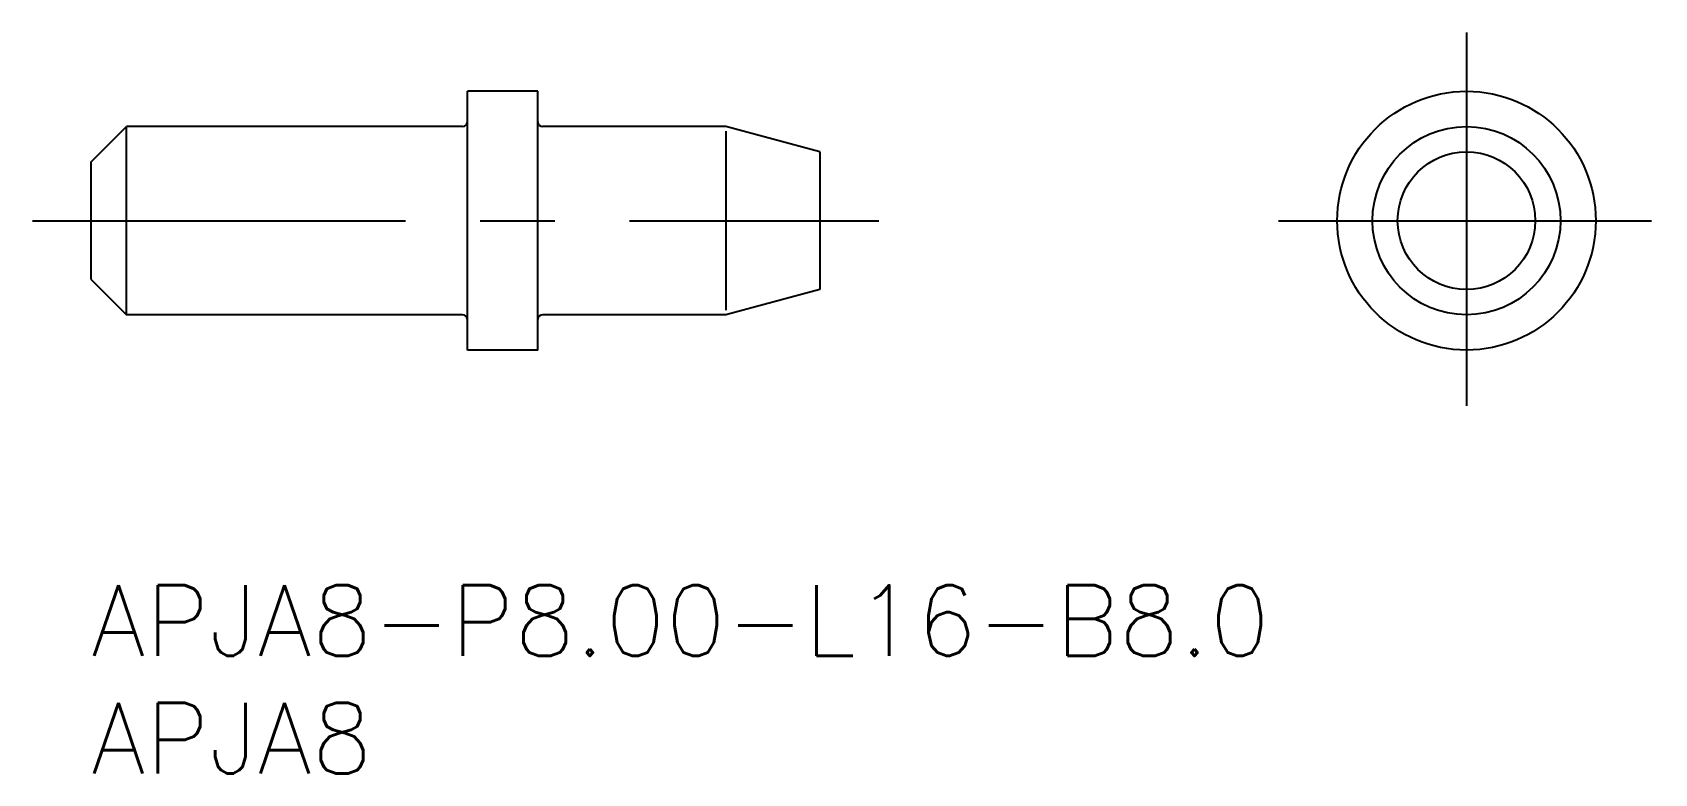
# Model space of a CAD drawing. Extents: x -2.5 to 66.5, y -8 to 23.5.
import ezdxf

# ---------------------------------------------------------------- set-up
doc = ezdxf.new("R2010")
doc.units = 0
doc.header["$LTSCALE"] = 0.5
doc.linetypes.add('CENTER', pattern=[50.8, 31.75, -6.35, 6.35, -6.35])
for name, color, linetype in [('MSM_CENTER', 1, 'CENTER'), ('MSM_CONTINUOUS', 7, 'CONTINUOUS'), ('MSM_NARROW', 5, 'CONTINUOUS'), ('MSM_PART_NUMBER', 7, 'CONTINUOUS')]:
    doc.layers.add(name, color=color, linetype=linetype)
doc.styles.get("Standard").update_dxf_attribs({"font": 'txt.shx', "height": 3, "bigfont": 'bigfont.shx'})

# ---------------------------------------------------------------- blocks, each defined once
blk = doc.blocks.new('*U2')
at = {"layer": 'MSM_PART_NUMBER'}
blk.add_text('APJA8-P8.00-L16-B8.0', height=3, dxfattribs=at).set_placement((0, -3))
blk = doc.blocks.new('*U3')
at = {"layer": 'MSM_PART_NUMBER'}
blk.add_text('APJA8', height=3, dxfattribs=at).set_placement((0, -8))

msp = doc.modelspace()

# ---------------------------------------------------------------- linework, layer by layer
at = {"layer": 'MSM_CENTER'}
for p, q in [((58.5, 23.5), (58.5, 7.5)), ((-2.5, 15.5), (33.5, 15.5)), ((50.5, 15.5), (66.5, 15.5))]:
    msp.add_line(p, q, dxfattribs=at)
at = {"layer": 'MSM_CONTINUOUS'}
for p, q in [((16, 10), (16, 21)), ((19, 21), (16, 21)), ((19, 10), (19, 21)), ((0, 18), (1.5, 19.5)), ((15.8, 19.5), (1.5, 19.5)), ((1.5, 11.5), (1.5, 19.5)), ((27, 19.5), (19.2, 19.5)), ((31, 18.428), (27, 19.5)), ((0, 13), (0, 18)), ((31, 18.428), (31, 12.572)), ((0, 13), (1.5, 11.5)), ((31, 12.572), (27, 11.5)), ((15.8, 11.5), (1.5, 11.5)), ((27, 11.5), (19.2, 11.5)), ((19, 10), (16, 10))]:
    msp.add_line(p, q, dxfattribs=at)
for radius in [5.5, 4, 2.928]:
    msp.add_circle((58.5, 15.5), radius, dxfattribs=at)
for centre, start, end in [((15.8, 19.7), 270, 0), ((19.2, 19.7), 180, 270), ((15.8, 11.3), 0, 90), ((19.2, 11.3), 90, 180)]:
    msp.add_arc(centre, 0.2, start, end, dxfattribs=at)
at = {"layer": 'MSM_NARROW'}
msp.add_line((27, 19.3), (27, 11.7), dxfattribs=at)

# ---------------------------------------------------------------- block references
at = {"layer": 'MSM_CONTINUOUS'}
for name in ['*U2', '*U3']:
    msp.add_blockref(name, (0, 0), dxfattribs=at)

doc.saveas('drawing.dxf')
